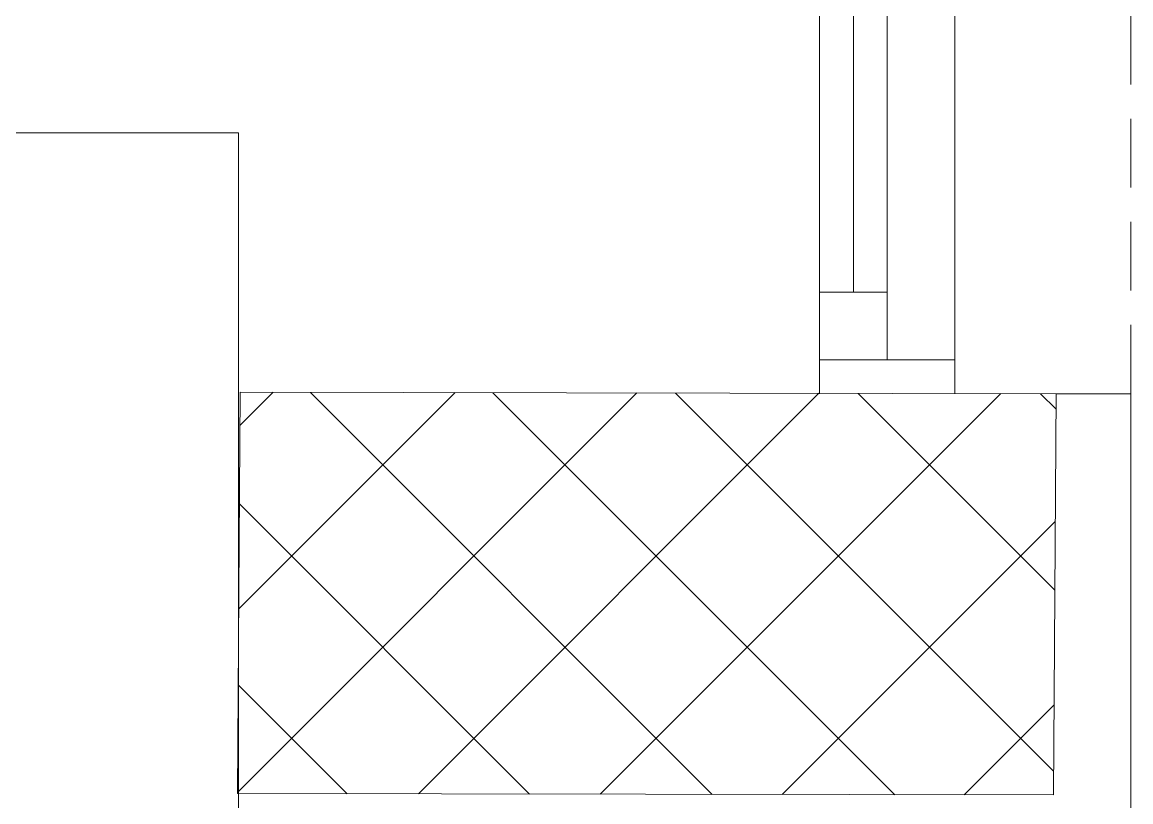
# Model space of a CAD drawing. Header units: millimetres. Extents: x -160614 to 59925, y -157025 to 0.
# Drawn here: x -98129 to -97309, y -108888 to -108311 of the extents above; entities that cross this region are included whole.
import ezdxf

# ---------------------------------------------------------------- set-up
doc = ezdxf.new("R2010")
doc.units = ezdxf.units.MM
doc.header["$LTSCALE"] = 8
doc.linetypes.add('HIDDEN', pattern=[9.525, 6.35, -3.175])
doc.layers.get('0').update_dxf_attribs({"color": 9, "lineweight": 5})
for name, color, linetype, lineweight in [('72_EGR_EQP_TAG', 9, 'Continuous', 5), ('Aluminum', 9, 'Continuous', 5), ('C-HYDR-CTCH', 9, 'Continuous', 5), ('Hatch', 9, 'Continuous', 5), ('LOADING', 9, 'Continuous', 5), ('NEW Wall', 9, 'Continuous', 5), ('Proj', 9, 'Continuous', 5), ('Structure', 9, 'Continuous', 5), ('Walls', 9, 'Continuous', 5)]:
    doc.layers.add(name, color=color, linetype=linetype, lineweight=lineweight)
doc.layers.get('0').off()
doc.layers.get('0').freeze()

# ---------------------------------------------------------------- blocks, each defined once
blk = doc.blocks.new('A$C47696aed')
at = {"layer": 'Hatch'}
h = blk.add_hatch(dxfattribs=at)
h.set_pattern_fill('ANSI37', color=256, scale=30)
h.paths.add_polyline_path([(50952.66, 21917.9), (50348.72, 21909.75), (50352.62, 21621.34), (50956.55, 21629.49)])
h.paths.add_polyline_path([(43791.9, 21910.14), (43208.39, 21904.73), (43188.46, 21613.33), (43771.97, 21618.75)])
h.paths.add_polyline_path([(29414.95, 21902.77), (28815.85, 21898.69), (28810.14, 21605.63), (29409.24, 21609.71)])
h.paths.add_polyline_path([(36600.15, 21904.94), (35998.96, 21897.44), (35990.74, 21611.79), (36591.93, 21619.28)])
h.paths.add_polyline_path([(22195.71, 21912.03), (21589.26, 21890.18), (21603.79, 21597.64), (22210.24, 21619.49)])
h.paths.add_polyline_path([(15459.1, 21901.65), (14237.15, 21925.59), (14230.73, 21629.46), (15452.67, 21605.52)])
h.paths.add_polyline_path([(15473.19, 14701.56), (14258.19, 14685.85), (14244.72, 14393.41), (15459.72, 14409.13)])
h.paths.add_polyline_path([(15447.12, 7508.4), (14244.04, 7492.41), (14238.33, 7199.35), (15441.41, 7215.35)])
h.paths.add_polyline_path([(15465.64, 309.69), (14268.96, 298.26), (14271.77, 3.8), (15468.45, 15.23)])
h.paths.add_polyline_path([(7830.62, 311.79), (7227.06, 308.09), (7237.71, 22.62), (7841.26, 26.32)])
h.paths.add_polyline_path([(7815.18, 7509.8), (7218.35, 7511.36), (7218.24, 7210.2), (7815.06, 7208.64)])
h.paths.add_polyline_path([(7825.05, 14699.36), (7205.76, 14700.59), (7195.16, 14397.63), (7814.46, 14396.4)])
h.paths.add_polyline_path([(7801.74, 21878.74), (7201.08, 21893.19), (7197.46, 21603.55), (7798.12, 21589.1)])
h.paths.add_polyline_path([(602.65, 21876.86), (0, 21899.56), (1.88, 21611.25), (604.52, 21588.54)])
h.paths.add_polyline_path([(610.36, 7498.56), (8.32, 7491.59), (11.7, 7199.98), (613.74, 7206.95)])
h.paths.add_polyline_path([(627.87, 303.94), (29.48, 302.94), (34.34, 2.25), (632.73, 3.25)])
h.paths.add_polyline_path([(22214.58, 317.22), (21608.89, 304.27), (21614.6, 3.06), (22220.29, 16.01)])
h.paths.add_polyline_path([(22208.06, 7509.69), (21613.68, 7492.13), (21615.78, 7195.55), (22210.16, 7213.11)])
h.paths.add_polyline_path([(22199.35, 14717.73), (21600.39, 14710.04), (21604.4, 14409.88), (22203.35, 14417.56)])
h.paths.add_polyline_path([(29399.67, 14702.45), (28797.73, 14707.14), (28801.97, 14415.03), (29403.91, 14410.34)])
h.paths.add_polyline_path([(29403.4, 7519.8), (28799.56, 7502.21), (28813, 7202.14), (29413.1, 7223.19)])
h.paths.add_polyline_path([(29419.55, 303.78), (28815.69, 310.38), (28813.3, 24.67), (29417.16, 18.08)])
h.paths.add_polyline_path([(36618.02, 314.25), (36020.72, 299.69), (36029.71, 0), (36627.01, 14.55)])
h.paths.add_polyline_path([(36610.74, 7502.58), (36009.46, 7504.52), (36010.57, 7207.29), (36611.85, 7205.35)])
h.paths.add_polyline_path([(36574.25, 14706.42), (35993.41, 14711.1), (36013.11, 14421.27), (36593.95, 14416.58)])
h.paths.add_polyline_path([(43777.61, 14705.69), (43180.03, 14719.44), (43182.05, 14427.52), (43779.63, 14413.77)])
h.paths.add_polyline_path([(43778.64, 7507.12), (43210.21, 7499.53), (43212.04, 7205.38), (43780.46, 7212.98)])
h.paths.add_polyline_path([(43815.69, 309.96), (43210.43, 307.31), (43211.77, 2.77), (43817.03, 5.43)])
h.paths.add_polyline_path([(50989.9, 309.48), (50401.94, 325.55), (50388.74, 18.32), (50976.69, 2.25)])
h.paths.add_polyline_path([(50974.13, 7508.86), (50370.9, 7509.95), (50368.93, 7213.44), (50972.16, 7212.35)])
at = {"layer": 'C-HYDR-CTCH', "color": 4, "flags": 128}
blk.add_lwpolyline([(50368.93, 7213.44), (50972.16, 7212.35), (50974.13, 7508.86), (50370.9, 7509.95), (50368.93, 7213.44)], dxfattribs=at)
blk = doc.blocks.new('*X23')
for p, q in [((13, 1), (13, 1)), ((13, 1), (13, 1)), ((13, 1), (13, 1)), ((13, 1), (13, 1)), ((13, 1), (13, 1)), ((13, 1), (13, 1)), ((13, 1), (13, 1)), ((13, 1), (13, 1)), ((13, 1), (13, 1)), ((13, 1), (13, 1)), ((13, 1), (13, 1)), ((13, 1), (13, 1)), ((13, 1), (13, 1)), ((13, 1), (13, 1)), ((13, 1), (13, 1)), ((13, 1), (14, 1)), ((13, 1), (14, 1)), ((13, 1), (14, 1)), ((13, 1), (13, 1)), ((13, 1), (13, 1)), ((13, 1), (13, 1)), ((13, 1), (13, 1)), ((13, 1), (13, 1)), ((13, 1), (13, 1)), ((13, 1), (13, 1)), ((13, 1), (13, 1)), ((13, 1), (13, 1)), ((13, 1), (13, 1)), ((13, 1), (13, 1)), ((13, 1), (13, 1)), ((13, 1), (13, 1)), ((13, 1), (13, 1)), ((13, 1), (13, 1)), ((13, 1), (13, 1)), ((13, 1), (13, 1)), ((13, 1), (13, 1)), ((13, 1), (13, 1)), ((13, 1), (13, 1)), ((13, 1), (13, 1)), ((13, 1), (13, 1)), ((13, 1), (13, 1)), ((13, 1), (13, 1)), ((13, 1), (13, 1)), ((13, 1), (13, 1)), ((13, 1), (13, 1)), ((13, 1), (13, 1)), ((13, 1), (13, 1)), ((13, 1), (13, 1)), ((13, 1), (13, 1)), ((13, 1), (13, 1)), ((13, 1), (13, 1)), ((13, 1), (13, 1)), ((13, 1), (13, 1)), ((13, 1), (13, 1)), ((13, 1), (13, 1)), ((13, 1), (13, 1)), ((13, 1), (13, 1)), ((13, 1), (13, 1)), ((13, 1), (13, 1)), ((13, 1), (13, 1)), ((13, 1), (13, 1)), ((13, 1), (13, 1)), ((13, 1), (13, 1)), ((13, 1), (13, 1)), ((13, 1), (13, 1)), ((13, 1), (13, 1)), ((13, 1), (13, 1)), ((13, 1), (13, 1)), ((13, 1), (13, 1)), ((13, 1), (13, 1)), ((13, 1), (13, 1)), ((13, 1), (13, 1)), ((13, 1), (13, 1)), ((13, 1), (13, 1)), ((13, 1), (13, 1)), ((13, 1), (13, 1)), ((13, 1), (13, 1)), ((13, 1), (13, 1)), ((13, 1), (13, 1)), ((13, 1), (13, 1)), ((13, 1), (13, 1)), ((13, 1), (13, 1)), ((13, 1), (13, 1)), ((13, 1), (13, 1)), ((13, 1), (13, 1)), ((13, 1), (13, 1)), ((13, 1), (13, 1)), ((13, 1), (13, 1)), ((13, 1), (13, 1)), ((13, 1), (13, 1)), ((13, 1), (13, 1)), ((13, 1), (13, 1)), ((13, 1), (13, 1)), ((13, 1), (13, 1)), ((13, 1), (13, 1)), ((13, 1), (13, 1)), ((13, 1), (13, 1)), ((13, 1), (13, 1)), ((13, 1), (13, 1)), ((13, 1), (13, 1)), ((13, 1), (13, 1)), ((13, 1), (13, 1)), ((13, 1), (13, 1)), ((13, 1), (13, 1)), ((13, 1), (13, 1)), ((13, 1), (13, 1)), ((13, 1), (13, 1)), ((13, 1), (13, 1)), ((13, 1), (13, 1)), ((13, 1), (13, 1)), ((13, 1), (13, 1)), ((13, 1), (13, 1)), ((13, 1), (13, 1)), ((13, 1), (13, 1)), ((13, 1), (13, 1)), ((13, 1), (13, 1)), ((13, 1), (13, 1)), ((13, 1), (13, 1)), ((13, 1), (13, 1)), ((13, 1), (13, 1)), ((13, 1), (13, 1)), ((13, 1), (13, 1)), ((13, 1), (13, 1)), ((13, 1), (14, 1)), ((13, 0), (13, 0)), ((13, 0), (13, 0)), ((13, 0), (13, 0)), ((13, 0), (13, 0)), ((13, 0), (13, 0)), ((13, 0), (13, 0)), ((13, 0), (13, 0)), ((13, 0), (13, 0)), ((13, 0), (13, 0)), ((13, 0), (13, 0)), ((13, 0), (13, 0)), ((13, 0), (13, 0)), ((13, 0), (13, 0)), ((13, 0), (13, 0)), ((13, 0), (13, 0)), ((13, 0), (13, 0)), ((13, 0), (13, 0)), ((13, 0), (13, 0)), ((13, 0), (13, 0)), ((13, 0), (13, 0)), ((13, 0), (13, 0)), ((13, 0), (13, 0)), ((13, 0), (13, 0)), ((13, 0), (13, 0)), ((13, 0), (13, 0)), ((13, 0), (13, 0)), ((13, 0), (13, 0)), ((13, 0), (13, 0)), ((13, 0), (13, 0)), ((13, 0), (13, 0)), ((13, 0), (13, 0)), ((13, 0), (13, 0)), ((13, 0), (13, 0)), ((13, 0), (13, 0)), ((13, 0), (13, 0)), ((13, 0), (13, 0)), ((13, 0), (13, 0)), ((13, 0), (13, 0)), ((13, 0), (13, 0)), ((13, 0), (13, 0)), ((13, 0), (13, 0)), ((13, 0), (13, 0)), ((13, 0), (13, 0)), ((13, 0), (13, 0)), ((13, 0), (13, 0)), ((13, 0), (13, 0)), ((13, 0), (13, 0)), ((13, 0), (13, 0)), ((13, 0), (14, 0)), ((13, 0), (14, 0)), ((13, 0), (13, 0)), ((13, 0), (14, 0)), ((14, 1), (14, 1)), ((14, 1), (14, 1)), ((14, 1), (14, 1)), ((14, 1), (14, 1)), ((14, 1), (14, 1)), ((14, 1), (14, 1)), ((14, 1), (14, 1)), ((14, 1), (14, 1)), ((14, 1), (14, 1)), ((14, 1), (14, 1)), ((14, 1), (14, 1)), ((14, 1), (14, 1)), ((14, 1), (14, 1)), ((14, 1), (14, 1)), ((14, 1), (14, 1)), ((14, 1), (14, 1)), ((14, 1), (14, 1)), ((14, 1), (14, 1)), ((14, 1), (14, 1)), ((14, 1), (14, 1)), ((14, 1), (14, 1)), ((14, 1), (14, 1)), ((14, 1), (14, 1)), ((14, 1), (14, 1)), ((14, 1), (14, 1)), ((14, 1), (14, 1)), ((14, 1), (14, 1)), ((14, 1), (14, 1)), ((14, 1), (14, 1)), ((14, 1), (14, 1)), ((14, 1), (14, 1)), ((14, 1), (14, 1)), ((14, 1), (14, 1)), ((14, 1), (14, 1)), ((14, 1), (14, 1)), ((14, 1), (14, 1)), ((14, 1), (14, 1)), ((14, 1), (14, 1)), ((14, 1), (14, 1)), ((14, 1), (14, 1)), ((14, 1), (14, 1)), ((14, 1), (14, 1)), ((14, 1), (14, 1)), ((14, 1), (14, 1)), ((14, 1), (14, 1)), ((14, 1), (14, 1)), ((14, 1), (14, 1)), ((14, 1), (14, 1)), ((14, 1), (14, 1)), ((14, 1), (14, 1)), ((14, 1), (14, 1)), ((14, 1), (14, 1)), ((14, 1), (14, 1)), ((14, 1), (14, 1)), ((14, 1), (14, 1)), ((14, 1), (14, 1)), ((14, 1), (14, 1)), ((14, 1), (14, 1)), ((14, 1), (14, 1)), ((14, 1), (14, 1)), ((14, 1), (14, 1)), ((14, 1), (14, 1)), ((14, 1), (14, 1)), ((14, 1), (14, 1)), ((14, 1), (14, 1)), ((14, 1), (14, 1)), ((14, 1), (14, 1)), ((14, 1), (14, 1)), ((14, 1), (14, 1)), ((14, 1), (14, 1)), ((14, 1), (14, 1)), ((14, 1), (14, 1)), ((14, 1), (14, 1)), ((14, 1), (14, 1)), ((14, 1), (14, 1)), ((14, 1), (14, 1)), ((14, 1), (14, 1)), ((14, 1), (14, 1)), ((14, 1), (14, 1)), ((14, 1), (14, 1)), ((14, 1), (14, 1)), ((14, 1), (14, 1)), ((14, 1), (14, 1)), ((14, 1), (14, 1)), ((14, 1), (14, 1)), ((14, 1), (14, 1)), ((14, 1), (14, 1)), ((14, 1), (14, 1)), ((14, 1), (14, 1)), ((14, 1), (14, 1)), ((14, 1), (14, 1)), ((14, 1), (14, 1)), ((14, 1), (14, 1)), ((14, 1), (14, 1)), ((14, 0), (14, 0)), ((14, 0), (14, 0)), ((14, 0), (14, 0)), ((14, 0), (14, 0)), ((14, 0), (14, 0)), ((14, 0), (14, 0)), ((14, 0), (14, 0)), ((14, 0), (14, 0)), ((14, 0), (14, 0)), ((14, 0), (14, 0)), ((14, 0), (14, 0)), ((14, 0), (14, 0)), ((14, 0), (14, 0)), ((14, 0), (14, 0)), ((14, 0), (14, 0)), ((14, 0), (14, 0)), ((14, 0), (14, 0)), ((14, 0), (14, 0)), ((14, 0), (14, 0)), ((14, 0), (14, 0)), ((14, 0), (14, 0)), ((14, 0), (14, 0)), ((14, 0), (14, 0)), ((14, 0), (14, 0)), ((14, 0), (14, 0)), ((14, 0), (14, 0)), ((14, 0), (14, 0)), ((14, 0), (14, 0)), ((14, 0), (14, 0)), ((14, 0), (14, 0)), ((14, 0), (14, 0)), ((14, 0), (14, 0)), ((14, 0), (14, 0)), ((14, 0), (14, 0)), ((14, 0), (14, 0)), ((14, 0), (14, 0)), ((14, 0), (14, 0)), ((14, 0), (14, 0)), ((14, 0), (14, 0)), ((14, 0), (14, 0)), ((14, 0), (14, 0)), ((14, 0), (14, 0)), ((14, 0), (14, 0)), ((14, 0), (14, 0)), ((14, 0), (14, 0)), ((14, 0), (14, 0)), ((14, 0), (14, 0)), ((14, 0), (14, 0)), ((13, 0), (13, 0)), ((13, 0), (14, 0)), ((13, 0), (13, 0)), ((13, 0), (14, 0)), ((13, 0), (13, 0)), ((13, 0), (14, 0)), ((13, 0), (13, 0)), ((13, 0), (13, 0)), ((13, 0), (13, 0)), ((13, 0), (13, 0)), ((13, 0), (14, 0)), ((13, 0), (13, 0)), ((13, 0), (14, 0)), ((13, 0), (13, 0)), ((13, 0), (14, 0)), ((13, 0), (13, 0)), ((13, 0), (14, 0)), ((13, 0), (13, 0)), ((13, 0), (14, 0)), ((13, 0), (13, 0)), ((13, 0), (14, 0)), ((13, 0), (13, 0)), ((13, 0), (14, 0)), ((13, 0), (13, 0)), ((13, 0), (13, 0)), ((13, 0), (13, 0)), ((13, 0), (14, 0)), ((13, 0), (13, 0)), ((13, 0), (14, 0)), ((13, 0), (13, 0)), ((13, 0), (14, 0)), ((13, 0), (13, 0)), ((13, 0), (14, 0)), ((13, 0), (13, 0)), ((13, 0), (13, 0)), ((13, 0), (13, 0)), ((13, 0), (13, 0)), ((13, 0), (13, 0)), ((13, 0), (13, 0)), ((13, 0), (13, 0)), ((13, 0), (13, 0)), ((13, 0), (13, 0)), ((13, 0), (13, 0)), ((13, 0), (13, 0)), ((13, 0), (13, 0)), ((13, 0), (13, 0)), ((13, 0), (13, 0)), ((13, 0), (13, 0)), ((13, 0), (13, 0)), ((13, 0), (13, 0)), ((13, 0), (13, 0)), ((13, 0), (13, 0)), ((13, 0), (13, 0)), ((13, 0), (13, 0)), ((13, 0), (13, 0)), ((13, 0), (13, 0)), ((13, 0), (13, 0)), ((13, 0), (13, 0)), ((13, 0), (13, 0)), ((13, 0), (13, 0)), ((13, 0), (13, 0)), ((13, 0), (13, 0)), ((13, 0), (13, 0)), ((13, 0), (13, 0)), ((13, -1), (13, -1)), ((13, -1), (13, -1)), ((13, -1), (13, -1)), ((13, -1), (13, -1)), ((13, -1), (13, -1)), ((13, -1), (14, -1)), ((13, -1), (13, -1)), ((14, 0), (14, 0)), ((14, 0), (14, 0)), ((14, 0), (14, 0)), ((14, 0), (14, 0)), ((14, 0), (14, 0)), ((14, 0), (14, 0)), ((14, 0), (14, 0)), ((14, 0), (14, 0)), ((14, 0), (14, 0)), ((14, 0), (14, 0)), ((14, 0), (14, 0)), ((14, 0), (14, 0)), ((14, 0), (14, 0)), ((14, 0), (14, 0)), ((14, 0), (14, 0)), ((13, 0), (14, 0)), ((14, 0), (14, 0)), ((14, 0), (14, 0)), ((14, 0), (14, 0)), ((14, 0), (14, 0)), ((14, 0), (14, 0)), ((14, 0), (14, 0)), ((14, 0), (14, 0)), ((14, 0), (14, 0)), ((14, 0), (14, 0)), ((14, 0), (14, 0)), ((14, 0), (14, 0)), ((14, 0), (14, 0)), ((14, 0), (14, 0)), ((14, 0), (14, 0)), ((14, 0), (14, 0)), ((14, 0), (14, 0)), ((14, 0), (14, 0)), ((14, 0), (14, 0)), ((14, 0), (14, 0)), ((14, 0), (14, 0)), ((14, 0), (14, 0)), ((14, 0), (14, 0)), ((14, 0), (14, 0)), ((14, 0), (14, 0)), ((14, 0), (14, 0)), ((14, 0), (14, 0)), ((14, 0), (14, 0)), ((14, 0), (14, 0)), ((14, 0), (14, 0)), ((14, 0), (14, 0)), ((14, 0), (14, 0)), ((14, 0), (14, 0)), ((14, 0), (14, 0)), ((14, 0), (14, 0)), ((14, -1), (14, -1)), ((14, -1), (14, -1)), ((14, -1), (14, -1)), ((14, -1), (14, -1)), ((14, -1), (14, -1))]:
    blk.add_line(p, q)
blk = doc.blocks.new('*X22')
for p, q in [((5, 3), (5, 3)), ((5, 3), (5, 3)), ((5, 3), (5, 3)), ((5, 3), (5, 3)), ((5, 3), (5, 3)), ((5, 3), (5, 3)), ((5, 3), (5, 3)), ((5, 3), (5, 3)), ((5, 3), (5, 3)), ((5, 3), (5, 3)), ((5, 3), (5, 3)), ((5, 3), (5, 3)), ((5, 3), (5, 3)), ((5, 3), (5, 3)), ((5, 3), (5, 3)), ((5, 3), (5, 3)), ((5, 3), (5, 3)), ((5, 3), (5, 3)), ((5, 3), (5, 3)), ((5, 3), (5, 3)), ((5, 3), (5, 3)), ((5, 3), (5, 3)), ((5, 3), (5, 3)), ((5, 3), (5, 3)), ((5, 3), (5, 3)), ((5, 3), (5, 3)), ((5, 3), (5, 3)), ((5, 3), (5, 3)), ((5, 3), (5, 3)), ((5, 3), (5, 3)), ((5, 3), (5, 3)), ((5, 3), (5, 3)), ((5, 3), (5, 3)), ((5, 3), (5, 3)), ((5, 3), (5, 3)), ((5, 3), (5, 3)), ((5, 3), (5, 3)), ((5, 3), (5, 3)), ((5, 3), (5, 3)), ((5, 3), (5, 3)), ((5, 3), (5, 3)), ((5, 3), (5, 3)), ((5, 3), (5, 3)), ((5, 3), (5, 3)), ((5, 3), (5, 3)), ((5, 3), (5, 3)), ((5, 3), (5, 3)), ((5, 3), (5, 3)), ((5, 3), (5, 3)), ((5, 3), (5, 3)), ((5, 3), (5, 3)), ((5, 3), (5, 3)), ((5, 3), (5, 3)), ((5, 3), (5, 3)), ((5, 3), (5, 3)), ((5, 3), (5, 3)), ((5, 3), (5, 3)), ((5, 3), (5, 3)), ((5, 3), (5, 3)), ((5, 3), (5, 3)), ((5, 3), (5, 3)), ((5, 3), (5, 3)), ((5, 3), (5, 3)), ((5, 3), (5, 3)), ((5, 3), (5, 3)), ((5, 3), (5, 3)), ((6, 3), (5, 3)), ((5, 3), (5, 3)), ((6, 3), (5, 3)), ((5, 3), (5, 3)), ((6, 3), (5, 3)), ((5, 3), (5, 3)), ((6, 3), (5, 3)), ((5, 3), (5, 3)), ((5, 3), (5, 3)), ((5, 3), (5, 3)), ((5, 3), (5, 3)), ((5, 3), (5, 3)), ((5, 3), (5, 3)), ((5, 3), (5, 3)), ((5, 3), (5, 3)), ((5, 3), (5, 3)), ((5, 3), (5, 3)), ((5, 3), (5, 3)), ((5, 3), (5, 3)), ((5, 3), (5, 3)), ((5, 3), (5, 3)), ((5, 3), (5, 3)), ((5, 3), (5, 3)), ((5, 3), (5, 3)), ((5, 3), (5, 3)), ((5, 3), (5, 3)), ((5, 3), (5, 3)), ((5, 3), (5, 3)), ((5, 3), (5, 3)), ((5, 3), (5, 3)), ((6, 3), (6, 3)), ((6, 3), (6, 3)), ((6, 3), (6, 3)), ((6, 3), (6, 3)), ((6, 3), (6, 3)), ((6, 3), (6, 3)), ((6, 3), (6, 3)), ((6, 3), (6, 3)), ((6, 3), (6, 3)), ((6, 3), (6, 3)), ((6, 3), (6, 3)), ((6, 3), (6, 3)), ((6, 3), (6, 3)), ((6, 3), (6, 3)), ((6, 3), (6, 3)), ((6, 3), (6, 3)), ((6, 3), (6, 3)), ((6, 3), (6, 3)), ((6, 3), (6, 3)), ((6, 3), (6, 3)), ((6, 3), (6, 3)), ((6, 3), (6, 3)), ((6, 3), (6, 3)), ((6, 3), (6, 3)), ((6, 3), (6, 3)), ((6, 3), (6, 3)), ((6, 3), (6, 3)), ((6, 3), (6, 3)), ((6, 3), (6, 3)), ((6, 3), (6, 3)), ((6, 3), (6, 3)), ((6, 3), (6, 3)), ((6, 3), (6, 3)), ((6, 3), (6, 3)), ((6, 3), (6, 3)), ((6, 3), (6, 3)), ((6, 3), (6, 3)), ((6, 3), (6, 3)), ((6, 3), (6, 3)), ((6, 3), (6, 3)), ((6, 3), (6, 3)), ((6, 3), (6, 3)), ((6, 3), (6, 3)), ((6, 3), (6, 3)), ((6, 3), (6, 3)), ((6, 3), (6, 3)), ((6, 3), (6, 3)), ((6, 3), (6, 3)), ((6, 3), (6, 3)), ((6, 3), (6, 3)), ((6, 3), (6, 3)), ((6, 3), (6, 3)), ((6, 3), (6, 3)), ((6, 3), (6, 3)), ((6, 3), (6, 3)), ((6, 3), (6, 3)), ((6, 3), (6, 3)), ((6, 3), (6, 3)), ((6, 3), (6, 3)), ((6, 3), (6, 3)), ((6, 3), (6, 3)), ((6, 3), (6, 3)), ((6, 3), (6, 3)), ((6, 3), (6, 3)), ((6, 3), (6, 3)), ((6, 3), (6, 3)), ((6, 3), (6, 3)), ((6, 3), (6, 3)), ((6, 3), (6, 3)), ((6, 3), (6, 3)), ((6, 3), (6, 3)), ((6, 3), (6, 3)), ((6, 3), (6, 3)), ((6, 3), (6, 3)), ((6, 3), (6, 3)), ((6, 3), (6, 3)), ((6, 3), (6, 3)), ((6, 3), (6, 3)), ((6, 3), (6, 3)), ((6, 3), (6, 3)), ((6, 3), (6, 3)), ((6, 3), (6, 3)), ((6, 3), (6, 3)), ((6, 3), (6, 3)), ((6, 3), (6, 3)), ((6, 3), (6, 3)), ((6, 3), (6, 3)), ((6, 3), (6, 3)), ((6, 3), (6, 3)), ((6, 3), (6, 3)), ((6, 3), (6, 3)), ((6, 3), (6, 3)), ((6, 3), (6, 3)), ((6, 3), (6, 3)), ((6, 3), (6, 3)), ((6, 3), (6, 3)), ((6, 3), (6, 3)), ((6, 3), (6, 3)), ((6, 3), (6, 3)), ((6, 3), (6, 3)), ((6, 3), (6, 3)), ((6, 3), (6, 3)), ((6, 3), (6, 3)), ((6, 3), (6, 3)), ((6, 3), (6, 3)), ((6, 3), (6, 3)), ((6, 3), (6, 3)), ((6, 3), (6, 3)), ((6, 3), (6, 3)), ((6, 3), (6, 3)), ((6, 3), (6, 3)), ((6, 3), (6, 3)), ((6, 3), (6, 3)), ((6, 3), (6, 3)), ((6, 3), (6, 3)), ((6, 3), (6, 3)), ((6, 3), (6, 3)), ((6, 3), (6, 3)), ((6, 3), (6, 3)), ((6, 3), (6, 3)), ((6, 3), (6, 3)), ((6, 3), (6, 3)), ((6, 3), (6, 3)), ((6, 3), (6, 3)), ((6, 3), (6, 3)), ((6, 3), (6, 3)), ((6, 3), (6, 3)), ((6, 3), (6, 3)), ((6, 3), (6, 3)), ((6, 3), (6, 3)), ((6, 3), (6, 3)), ((6, 3), (6, 3)), ((6, 3), (6, 3)), ((6, 3), (6, 3)), ((6, 3), (6, 3)), ((6, 3), (6, 3)), ((6, 3), (6, 3)), ((6, 3), (6, 3)), ((6, 3), (6, 3)), ((6, 3), (6, 3)), ((6, 3), (6, 3)), ((6, 3), (6, 3)), ((6, 3), (6, 3)), ((6, 3), (6, 3)), ((6, 3), (6, 3)), ((6, 3), (6, 3)), ((6, 3), (6, 3)), ((6, 3), (6, 3)), ((6, 3), (6, 3)), ((6, 3), (6, 3)), ((6, 3), (6, 3)), ((6, 3), (6, 3)), ((6, 3), (6, 3)), ((6, 3), (6, 3)), ((6, 3), (6, 3)), ((6, 3), (6, 3)), ((6, 3), (6, 3)), ((6, 3), (6, 3)), ((6, 3), (6, 3)), ((6, 3), (6, 3)), ((6, 3), (6, 3)), ((6, 3), (6, 3)), ((6, 3), (6, 3)), ((6, 3), (6, 3)), ((6, 3), (6, 3)), ((6, 3), (6, 3)), ((6, 3), (6, 3)), ((6, 3), (6, 3)), ((6, 3), (6, 3)), ((6, 3), (6, 3)), ((6, 3), (6, 3)), ((6, 3), (6, 3)), ((6, 3), (6, 3)), ((6, 3), (6, 3)), ((6, 3), (6, 3)), ((6, 3), (6, 3)), ((6, 3), (6, 3)), ((6, 3), (6, 3)), ((6, 3), (6, 3)), ((6, 3), (6, 3)), ((6, 3), (6, 3)), ((6, 3), (6, 3)), ((6, 3), (6, 3)), ((6, 3), (6, 3)), ((6, 3), (6, 3)), ((6, 3), (6, 3)), ((6, 3), (6, 3)), ((6, 3), (6, 3)), ((6, 3), (6, 3)), ((6, 3), (6, 3)), ((6, 3), (6, 3)), ((6, 3), (6, 3)), ((6, 3), (6, 3)), ((6, 3), (6, 3)), ((6, 3), (6, 3)), ((6, 3), (6, 3)), ((6, 3), (6, 3)), ((6, 3), (6, 3)), ((6, 3), (6, 3)), ((6, 3), (6, 3)), ((6, 3), (6, 3)), ((6, 3), (6, 3)), ((6, 3), (6, 3)), ((6, 3), (6, 3)), ((6, 3), (5, 3)), ((6, 3), (5, 3)), ((6, 3), (5, 3)), ((6, 3), (5, 3)), ((6, 3), (5, 3)), ((6, 3), (6, 3)), ((6, 3), (6, 3)), ((6, 3), (6, 3)), ((6, 3), (6, 3)), ((6, 3), (6, 3)), ((6, 3), (6, 3)), ((6, 3), (6, 3)), ((6, 3), (6, 3)), ((6, 3), (6, 3)), ((6, 3), (6, 3)), ((6, 3), (6, 3)), ((6, 3), (6, 3)), ((6, 3), (6, 3)), ((6, 3), (6, 3)), ((6, 3), (6, 3)), ((6, 3), (6, 3)), ((6, 3), (6, 3)), ((6, 3), (6, 3)), ((6, 3), (6, 3)), ((6, 3), (6, 3)), ((6, 3), (6, 3)), ((6, 3), (6, 3)), ((6, 3), (6, 3)), ((6, 3), (6, 3)), ((6, 3), (6, 3)), ((6, 3), (6, 3)), ((6, 3), (6, 3)), ((6, 3), (6, 3)), ((6, 3), (6, 3)), ((6, 3), (6, 3)), ((6, 3), (6, 3)), ((6, 3), (6, 3)), ((6, 3), (6, 3)), ((6, 3), (6, 3)), ((6, 3), (6, 3)), ((6, 3), (6, 3)), ((6, 3), (6, 3)), ((6, 3), (6, 3)), ((6, 3), (6, 3)), ((6, 3), (6, 3)), ((6, 3), (6, 3)), ((6, 3), (6, 3)), ((6, 3), (6, 3)), ((6, 3), (6, 3)), ((6, 3), (6, 3)), ((6, 3), (6, 3)), ((6, 3), (6, 3)), ((6, 3), (6, 3)), ((6, 3), (6, 3)), ((6, 3), (6, 3)), ((6, 3), (6, 3)), ((6, 3), (6, 3)), ((6, 3), (6, 3)), ((6, 3), (6, 3)), ((6, 3), (6, 3)), ((6, 3), (6, 3)), ((6, 3), (6, 3)), ((6, 3), (6, 3)), ((6, 3), (6, 3)), ((6, 3), (6, 3)), ((6, 3), (6, 3)), ((6, 3), (6, 3)), ((6, 3), (6, 3)), ((6, 3), (6, 3)), ((6, 3), (6, 3)), ((6, 3), (6, 3)), ((6, 3), (6, 3)), ((6, 3), (6, 3)), ((6, 3), (6, 3)), ((6, 3), (6, 3)), ((6, 3), (6, 3)), ((6, 3), (6, 3)), ((6, 3), (6, 3)), ((6, 3), (6, 3)), ((6, 3), (6, 3)), ((6, 3), (6, 3)), ((6, 3), (6, 3)), ((6, 3), (6, 3)), ((6, 3), (6, 3)), ((6, 3), (6, 3)), ((6, 3), (6, 3)), ((6, 3), (6, 3)), ((6, 3), (6, 3)), ((6, 3), (6, 3)), ((6, 3), (6, 3)), ((6, 3), (6, 3)), ((6, 3), (6, 3)), ((6, 3), (6, 3)), ((6, 3), (6, 3)), ((6, 3), (6, 3)), ((6, 3), (6, 3)), ((6, 3), (6, 3)), ((6, 3), (6, 3)), ((6, 3), (6, 3)), ((6, 3), (6, 3)), ((6, 3), (6, 3)), ((6, 3), (6, 3)), ((6, 3), (6, 3)), ((6, 3), (6, 3)), ((6, 3), (6, 3)), ((6, 3), (6, 3)), ((6, 3), (6, 3)), ((6, 3), (6, 3)), ((6, 3), (6, 3)), ((6, 3), (6, 3)), ((6, 3), (6, 3)), ((6, 3), (6, 3)), ((6, 3), (6, 3)), ((6, 3), (6, 3)), ((6, 3), (6, 3)), ((6, 3), (6, 3)), ((6, 3), (6, 3)), ((6, 3), (6, 3)), ((6, 3), (6, 3)), ((6, 3), (6, 3)), ((6, 3), (6, 3)), ((6, 3), (6, 3)), ((6, 3), (6, 3)), ((6, 3), (6, 3)), ((6, 3), (6, 3)), ((6, 3), (6, 3)), ((6, 3), (6, 3)), ((6, 3), (6, 3)), ((6, 3), (6, 3)), ((6, 3), (6, 3)), ((6, 3), (6, 3)), ((6, 3), (6, 3)), ((6, 3), (6, 3)), ((6, 3), (6, 3)), ((6, 3), (6, 3)), ((6, 3), (6, 3)), ((6, 3), (6, 3)), ((6, 3), (6, 3)), ((6, 3), (6, 3)), ((6, 3), (6, 3)), ((6, 3), (6, 3)), ((6, 3), (6, 3)), ((6, 3), (6, 3)), ((6, 3), (6, 3)), ((6, 3), (6, 3)), ((6, 3), (6, 3)), ((6, 3), (6, 3)), ((6, 3), (6, 3)), ((6, 3), (6, 3)), ((6, 3), (6, 3)), ((6, 3), (6, 3)), ((6, 3), (6, 3)), ((6, 3), (6, 3)), ((6, 3), (6, 3)), ((6, 3), (6, 3)), ((6, 3), (6, 3)), ((6, 3), (6, 3)), ((6, 3), (6, 3)), ((6, 3), (6, 3)), ((6, 3), (6, 3)), ((6, 3), (6, 3)), ((6, 3), (6, 3)), ((6, 3), (6, 3)), ((6, 3), (6, 3)), ((6, 3), (6, 3)), ((6, 3), (6, 3)), ((6, 3), (6, 3)), ((6, 3), (6, 3)), ((6, 3), (6, 3)), ((6, 3), (6, 3)), ((6, 3), (6, 3)), ((6, 3), (6, 3)), ((6, 3), (6, 3)), ((6, 3), (6, 3)), ((6, 3), (6, 3)), ((6, 3), (6, 3)), ((6, 3), (6, 3)), ((6, 3), (6, 3)), ((6, 3), (6, 3)), ((6, 3), (6, 3)), ((6, 3), (6, 3)), ((6, 3), (6, 3)), ((6, 3), (6, 3)), ((6, 3), (6, 3)), ((6, 3), (6, 3)), ((6, 3), (6, 3)), ((6, 3), (6, 3)), ((6, 3), (6, 3)), ((6, 3), (6, 3)), ((6, 3), (6, 3)), ((6, 3), (6, 3)), ((6, 3), (6, 3)), ((6, 3), (6, 3)), ((6, 3), (6, 3)), ((6, 3), (6, 3)), ((6, 3), (6, 3)), ((6, 3), (6, 3)), ((6, 3), (6, 3)), ((6, 3), (6, 3)), ((6, 3), (6, 3)), ((6, 3), (6, 3)), ((6, 3), (6, 3)), ((6, 3), (6, 3)), ((6, 3), (6, 3)), ((6, 3), (6, 3)), ((6, 3), (6, 3)), ((6, 3), (6, 3)), ((6, 3), (6, 3)), ((6, 3), (6, 3)), ((6, 3), (6, 3)), ((6, 3), (6, 3)), ((6, 3), (6, 3)), ((6, 3), (6, 3)), ((6, 3), (6, 3)), ((6, 3), (6, 3)), ((6, 3), (6, 3)), ((6, 3), (6, 3)), ((6, 3), (6, 3)), ((6, 3), (6, 3)), ((6, 3), (6, 3)), ((6, 3), (6, 3)), ((6, 3), (6, 3)), ((6, 3), (6, 3)), ((6, 3), (6, 3)), ((6, 3), (6, 3)), ((6, 3), (6, 3)), ((6, 3), (6, 3)), ((6, 3), (6, 3)), ((6, 3), (6, 3)), ((6, 3), (6, 3)), ((6, 3), (6, 3)), ((6, 3), (6, 3)), ((6, 3), (6, 3)), ((6, 3), (6, 3)), ((6, 3), (6, 3)), ((6, 3), (6, 3)), ((6, 3), (6, 3)), ((6, 3), (6, 3)), ((6, 3), (6, 3)), ((6, 3), (6, 3)), ((6, 3), (6, 3)), ((6, 3), (6, 3)), ((6, 3), (6, 3)), ((6, 3), (6, 3)), ((6, 3), (6, 3)), ((6, 3), (6, 3)), ((6, 3), (6, 3)), ((6, 3), (6, 3)), ((6, 3), (6, 3)), ((6, 3), (6, 3)), ((6, 3), (6, 3)), ((6, 3), (6, 3)), ((6, 3), (6, 3)), ((6, 3), (6, 3)), ((6, 3), (6, 3)), ((6, 3), (6, 3)), ((6, 3), (6, 3)), ((6, 3), (6, 3)), ((6, 3), (6, 3)), ((6, 3), (6, 3)), ((6, 3), (6, 3)), ((6, 3), (6, 3)), ((6, 3), (6, 3)), ((6, 3), (6, 3)), ((6, 3), (6, 3)), ((6, 3), (6, 3)), ((6, 3), (6, 3)), ((6, 3), (6, 3)), ((6, 3), (6, 3)), ((6, 3), (6, 3)), ((6, 3), (6, 3)), ((6, 3), (6, 3)), ((6, 3), (6, 3)), ((6, 3), (6, 3)), ((6, 3), (6, 3)), ((6, 3), (6, 3)), ((6, 3), (6, 3)), ((6, 3), (6, 3)), ((6, 3), (6, 3)), ((6, 3), (6, 3)), ((6, 3), (6, 3)), ((6, 3), (6, 3)), ((6, 3), (6, 3)), ((6, 3), (6, 3)), ((6, 3), (6, 3)), ((6, 3), (6, 3)), ((6, 3), (6, 3)), ((6, 3), (6, 3)), ((6, 3), (6, 3)), ((6, 3), (6, 3)), ((6, 3), (6, 3)), ((6, 3), (6, 3)), ((6, 3), (6, 3)), ((6, 3), (6, 3)), ((6, 3), (6, 3)), ((6, 3), (6, 3)), ((6, 3), (6, 3)), ((6, 3), (6, 3)), ((6, 3), (6, 3)), ((6, 3), (6, 3)), ((6, 3), (6, 3)), ((6, 3), (6, 3)), ((6, 3), (6, 3)), ((6, 3), (6, 3)), ((6, 3), (6, 3)), ((6, 3), (6, 3)), ((6, 3), (6, 3)), ((6, 3), (6, 3)), ((6, 3), (6, 3)), ((6, 3), (6, 3)), ((6, 3), (6, 3)), ((6, 3), (6, 3)), ((6, 3), (6, 3)), ((6, 3), (6, 3)), ((6, 3), (6, 3)), ((6, 3), (6, 3)), ((6, 3), (6, 3)), ((6, 3), (6, 3)), ((6, 3), (6, 3)), ((6, 3), (6, 3)), ((6, 3), (6, 3)), ((6, 3), (6, 3))]:
    blk.add_line(p, q)
blk = doc.blocks.new('GF21043-P')
for p, q in [((0.8, 0.75), (-0.8, 0.75)), ((0.8, 0), (0.8, 0.75))]:
    blk.add_line(p, q)
for points in [[(0.8, 0.75), (0.8, 0.75), (0.8, 0.75), (0.8, 0.75), (0.8, 0.75), (0.8, 0.75), (0.8, 0.75), (0.8, 0.75), (0.8, 0.75), (0.8, 0.75), (0.8, 0.75), (0.8, 0.75), (0.8, 0.75), (0.8, 0.75), (0.8, 0.75), (0.8, 0.75), (0.8, 0.75), (0.8, 0.75), (0.8, 0.75), (0.8, 0.75), (0.8, 0.75), (0.8, 0.75), (0.8, 0.75), (0.8, 0.75), (0.8, 0.75), (0.8, 0.75), (0.8, 0.75), (0.8, 0.75), (0.8, 0.75), (0.8, 0.75), (0.8, 0.75), (0.8, 0.75), (0.8, 0.75), (0.8, 0.75), (0.8, 0.75), (0.8, 0.75), (0.8, 0.75), (0.8, 0.75), (0.8, 0.75), (0.8, 0.75), (0.8, 0.75), (0.8, 0.75), (0.8, 0.75), (0.8, 0.75), (0.8, 0.75), (0.8, 0.75), (0.8, 0.75), (0.8, 0.75), (0.8, 0.75), (0.8, 0.75), (0.8, 0.75), (0.8, 0.75), (0.8, 0.75), (0.8, 0.75), (0.8, 0.75), (0.8, 0.75), (0.8, 0.75), (0.8, 0.75), (0.8, 0.75), (0.8, 0.75), (0.8, 0.75), (0.8, 0.75), (0.8, 0.75), (0.8, 0.75), (0.8, 0.75), (0.8, 0.75), (0.8, 0.75), (0.8, 0.75), (0.8, 0.75), (0.8, 0.75), (0.8, 0.75), (0.8, 0.75), (0.8, 0.75), (0.8, 0.75), (0.8, 0.75), (0.8, 0.75), (0.8, 0.75), (0.8, 0.75), (0.8, 0.75), (0.8, 0.75), (0.8, 0.75), (0.8, 0.75), (0.8, 0.75), (0.8, 0.75), (0.8, 0.75), (0.8, 0.75), (0.8, 0.75), (0.8, 0.75), (0.8, 0.75), (0.8, 0.75), (0.8, 0.75), (0.8, 0.75), (0.8, 0.75), (0.8, 0.75), (0.8, 0.75), (0.8, 0.75), (0.8, 0.75), (0.8, 0.75), (0.8, 0.75), (0.8, 0.75), (0.8, 0.75), (0.8, 0.75), (0.8, 0.75), (0.8, 0.75), (0.8, 0.75), (0.8, 0.75), (0.8, 0.75), (0.8, 0.75), (0.8, 0.75), (0.8, 0.75), (0.8, 0.75), (0.8, 0.75), (0.8, 0.75), (0.8, 0.75), (0.8, 0.75), (0.8, 0.75), (0.8, 0.75), (0.8, 0.75), (0.8, 0.75), (0.8, 0.75), (0.8, 0.75), (0.8, 0.75), (0.8, 0.75), (0.8, 0.75), (0.8, 0.75), (0.8, 0.75), (0.8, 0.75), (0.8, 0.75), (0.8, 0.75), (0.8, 0.75), (0.8, 0.75), (0.8, 0.75), (0.8, 0.75), (0.8, 0.75), (0.8, 0.75), (0.8, 0.75), (0.8, 0.75), (0.8, 0.75), (0.8, 0.75), (0.8, 0.75), (0.8, 0.75), (0.8, 0.75), (0.8, 0.75), (0.8, 0.75), (0.8, 0.75), (0.8, 0.75), (0.8, 0.75), (0.8, 0.75), (0.8, 0.75), (0.8, 0.75), (0.8, 0.75), (0.8, 0.75), (0.8, 0.75), (0.8, 0.75), (0.8, 0.75), (0.8, 0.75), (0.8, 0.75), (0.8, 0.75), (0.8, 0.75), (0.8, 0.75), (0.8, 0.75), (0.8, 0.75), (0.8, 0.75), (0.8, 0.75), (0.8, 0.75), (0.8, 0.75), (0.8, 0.75), (0.8, 0.75), (0.8, 0.75), (0.8, 0.75), (0.8, 0.75), (0.8, 0.75), (0.8, 0.75), (0.8, 0.75), (0.8, 0.75), (0.8, 0.75), (0.8, 0.75), (0.8, 0.75), (0.8, 0.75), (0.8, 0.75), (0.8, 0.75), (0.8, 0.75), (0.8, 0.75), (0.8, 0.75), (0.8, 0.75), (0.8, 0.75), (0.8, 0.75), (0.8, 0.75), (0.8, 0.75), (0.8, 0.75), (0.8, 0.75), (0.8, 0.75), (0.8, 0.75), (0.8, 0.75), (0.8, 0.75), (0.8, 0.75), (0.8, 0.75), (0.8, 0.75), (0.8, 0.75), (0.8, 0.75), (0.8, 0.75), (0.8, 0.75), (0.8, 0.75), (0.8, 0.75), (0.8, 0.75), (0.8, 0.75), (0.8, 0.75), (0.8, 0.75), (0.8, 0.75), (0.8, 0.75), (0.8, 0.75), (0.8, 0.75), (0.8, 0.75), (0.8, 0.75), (0.8, 0.75), (0.8, 0.75), (0.8, 0.75), (0.8, 0.75), (0.8, 0.75), (0.8, 0.75), (0.8, 0.75), (0.8, 0.75), (0.8, 0.75), (0.8, 0.75), (0.8, 0.75), (0.8, 0.75), (0.8, 0.75), (0.8, 0.75), (0.8, 0.75), (0.8, 0.75), (0.8, 0.75), (0.8, 0.75), (0.8, 0.75), (0.8, 0.75), (0.8, 0.75), (0.8, 0.75), (0.8, 0.75), (0.8, 0.75), (0.8, 0.75), (0.8, 0.75), (0.8, 0.75), (0.8, 0.75), (0.8, 0.75), (0.8, 0.75), (0.8, 0.75), (0.8, 0.75), (0.8, 0.75), (0.8, 0.75), (0.8, 0.75), (0.8, 0.75), (0.8, 0.75), (0.8, 0.75), (0.8, 0.75), (0.8, 0.75), (0.8, 0.75), (0.8, 0.75), (0.8, 0.75), (0.8, 0.75), (0.8, 0.75), (0.8, 0.75), (0.8, 0.75), (0.8, 0.75), (0.8, 0.75), (0.8, 0.75), (0.8, 0.75), (0.8, 0.75), (0.8, 0.75), (0.8, 0.75), (0.8, 0.75), (0.8, 0.75), (0.8, 0.75), (0.8, 0.75), (0.8, 0.75), (0.8, 0.75), (0.8, 0.75), (0.8, 0.75), (0.8, 0.75)], [(0.8, 0.75), (0.8, 0.75), (0.8, 0.75), (0.8, 0.75), (0.8, 0.75), (0.8, 0.75), (0.8, 0.75), (0.8, 0.75), (0.8, 0.75), (0.8, 0.75), (0.8, 0.75), (0.8, 0.75), (0.8, 0.75), (0.8, 0.75), (0.8, 0.75), (0.8, 0.75), (0.8, 0.75), (0.8, 0.75), (0.8, 0.75), (0.8, 0.75), (0.8, 0.75), (0.8, 0.75), (0.8, 0.75), (0.8, 0.75), (0.8, 0.75), (0.8, 0.75), (0.8, 0.75), (0.8, 0.75), (0.8, 0.75), (0.8, 0.75), (0.8, 0.75), (0.8, 0.75), (0.8, 0.75), (0.8, 0.75), (0.8, 0.75), (0.8, 0.75), (0.8, 0.75), (0.8, 0.75), (0.8, 0.75), (0.8, 0.75), (0.8, 0.75), (0.8, 0.75), (0.8, 0.75), (0.8, 0.75), (0.8, 0.75), (0.8, 0.75), (0.8, 0.75), (0.8, 0.75), (0.8, 0.75), (0.8, 0.75), (0.8, 0.75), (0.8, 0.75), (0.8, 0.75), (0.8, 0.75), (0.8, 0.75), (0.8, 0.75), (0.8, 0.75), (0.8, 0.75), (0.8, 0.75), (0.8, 0.75), (0.8, 0.75), (0.8, 0.75), (0.8, 0.75), (0.8, 0.75), (0.8, 0.75), (0.8, 0.75), (0.8, 0.75), (0.8, 0.75), (0.8, 0.75), (0.8, 0.75), (0.8, 0.75), (0.8, 0.75), (0.8, 0.75), (0.8, 0.75), (0.8, 0.75), (0.8, 0.75), (0.8, 0.75), (0.8, 0.75), (0.8, 0.75), (0.8, 0.75), (0.8, 0.75), (0.8, 0.75), (0.8, 0.75), (0.8, 0.75), (0.8, 0.75), (0.8, 0.75), (0.8, 0.75), (0.8, 0.75), (0.8, 0.75), (0.8, 0.75), (0.8, 0.75), (0.8, 0.75), (0.8, 0.75), (0.8, 0.75), (0.8, 0.75), (0.8, 0.75), (0.8, 0.75), (0.8, 0.75), (0.8, 0.75), (0.8, 0.75), (0.8, 0.75), (0.8, 0.75), (0.8, 0.75), (0.8, 0.75), (0.8, 0.75), (0.8, 0.75), (0.8, 0.75), (0.8, 0.75), (0.8, 0.75), (0.8, 0.75), (0.8, 0.75), (0.8, 0.75), (0.8, 0.75), (0.8, 0.75), (0.8, 0.75), (0.8, 0.75), (0.8, 0.75), (0.8, 0.75), (0.8, 0.75), (0.8, 0.75), (0.8, 0.75), (0.8, 0.75), (0.8, 0.75), (0.8, 0.75), (0.8, 0.75), (0.8, 0.75), (0.8, 0.75), (0.8, 0.75), (0.8, 0.75), (0.8, 0.75), (0.8, 0.75), (0.8, 0.75), (0.8, 0.75), (0.8, 0.75), (0.8, 0.75), (0.8, 0.75), (0.8, 0.75), (0.8, 0.75), (0.8, 0.75), (0.8, 0.75), (0.8, 0.75), (0.8, 0.75), (0.8, 0.75), (0.8, 0.75), (0.8, 0.75), (0.8, 0.75), (0.8, 0.75), (0.8, 0.75), (0.8, 0.75), (0.8, 0.75), (0.8, 0.75), (0.8, 0.75), (0.8, 0.75), (0.8, 0.75), (0.8, 0.75), (0.8, 0.75), (0.8, 0.75), (0.8, 0.75), (0.8, 0.75), (0.8, 0.75), (0.8, 0.75), (0.8, 0.75), (0.8, 0.75), (0.8, 0.75), (0.8, 0.75), (0.8, 0.75), (0.8, 0.75), (0.8, 0.75), (0.8, 0.75), (0.8, 0.75), (0.8, 0.75), (0.8, 0.75), (0.8, 0.75), (0.8, 0.75), (0.8, 0.75), (0.8, 0.75), (0.8, 0.75), (0.8, 0.75), (0.8, 0.75), (0.8, 0.75), (0.8, 0.75), (0.8, 0.75), (0.8, 0.75), (0.8, 0.75), (0.8, 0.75), (0.8, 0.75), (0.8, 0.75), (0.8, 0.75), (0.8, 0.75), (0.8, 0.75), (0.8, 0.75), (0.8, 0.75), (0.8, 0.75), (0.8, 0.75), (0.8, 0.75), (0.8, 0.75), (0.8, 0.75), (0.8, 0.75), (0.8, 0.75), (0.8, 0.75), (0.8, 0.75), (0.8, 0.75), (0.8, 0.75), (0.8, 0.75), (0.8, 0.75), (0.8, 0.75), (0.8, 0.75), (0.8, 0.75), (0.8, 0.75), (0.8, 0.75), (0.8, 0.75), (0.8, 0.75), (0.8, 0.75), (0.8, 0.75), (0.8, 0.75), (0.8, 0.75), (0.8, 0.75), (0.8, 0.75), (0.8, 0.75)], [(0.8, 0.75), (0.8, 0.75), (0.8, 0.75), (0.8, 0.75), (0.8, 0.75), (0.8, 0.75), (0.8, 0.75), (0.8, 0.75), (0.8, 0.75), (0.8, 0.75), (0.8, 0.75), (0.8, 0.75), (0.8, 0.75), (0.8, 0.75), (0.8, 0.75), (0.8, 0.75), (0.8, 0.75), (0.8, 0.75), (0.8, 0.75), (0.8, 0.75), (0.8, 0.75), (0.8, 0.75), (0.8, 0.75), (0.8, 0.75), (0.8, 0.75), (0.8, 0.75), (0.8, 0.75), (0.8, 0.75), (0.8, 0.75), (0.8, 0.75), (0.8, 0.75), (0.8, 0.75), (0.8, 0.75), (0.8, 0.75), (0.8, 0.75), (0.8, 0.75), (0.8, 0.75), (0.8, 0.75), (0.8, 0.75), (0.8, 0.75), (0.8, 0.75), (0.8, 0.75), (0.8, 0.75), (0.8, 0.75), (0.8, 0.75), (0.8, 0.75), (0.8, 0.75), (0.8, 0.75), (0.8, 0.75), (0.8, 0.75), (0.8, 0.75), (0.8, 0.75), (0.8, 0.75), (0.8, 0.75), (0.8, 0.75), (0.8, 0.75), (0.8, 0.75), (0.8, 0.75), (0.8, 0.75), (0.8, 0.75), (0.8, 0.75), (0.8, 0.75), (0.8, 0.75), (0.8, 0.75), (0.8, 0.75), (0.8, 0.75), (0.8, 0.75), (0.8, 0.75), (0.8, 0.75), (0.8, 0.75), (0.8, 0.75), (0.8, 0.75), (0.8, 0.75), (0.8, 0.75), (0.8, 0.75), (0.8, 0.75), (0.8, 0.75), (0.8, 0.75), (0.8, 0.75), (0.8, 0.75), (0.8, 0.75), (0.8, 0.75), (0.8, 0.75), (0.8, 0.75), (0.8, 0.75), (0.8, 0.75), (0.8, 0.75), (0.8, 0.75), (0.8, 0.75), (0.8, 0.75), (0.8, 0.75), (0.8, 0.75), (0.8, 0.75), (0.8, 0.75), (0.8, 0.75), (0.8, 0.75), (0.8, 0.75), (0.8, 0.75), (0.8, 0.75), (0.8, 0.75), (0.8, 0.75), (0.8, 0.75), (0.8, 0.75), (0.8, 0.75), (0.8, 0.75), (0.8, 0.75), (0.8, 0.75), (0.8, 0.75), (0.8, 0.75), (0.8, 0.75), (0.8, 0.75), (0.8, 0.75), (0.8, 0.75), (0.8, 0.75), (0.8, 0.75), (0.8, 0.75), (0.8, 0.75), (0.8, 0.75), (0.8, 0.75), (0.8, 0.75), (0.8, 0.75), (0.8, 0.75), (0.8, 0.75), (0.8, 0.75), (0.8, 0.75), (0.8, 0.75), (0.8, 0.75), (0.8, 0.75), (0.8, 0.75), (0.8, 0.75), (0.8, 0.75), (0.8, 0.75), (0.8, 0.75), (0.8, 0.75), (0.8, 0.75), (0.8, 0.75), (0.8, 0.75), (0.8, 0.75), (0.8, 0.75), (0.8, 0.75), (0.8, 0.75), (0.8, 0.75), (0.8, 0.75), (0.8, 0.75), (0.8, 0.75), (0.8, 0.75), (0.8, 0.75), (0.8, 0.75), (0.8, 0.75), (0.8, 0.75), (0.8, 0.75), (0.8, 0.75), (0.8, 0.75), (0.8, 0.75), (0.8, 0.75), (0.8, 0.75), (0.8, 0.75), (0.8, 0.75), (0.8, 0.75), (0.8, 0.75), (0.8, 0.75), (0.8, 0.75), (0.8, 0.75), (0.8, 0.75), (0.8, 0.75), (0.8, 0.75), (0.8, 0.75), (0.8, 0.75), (0.8, 0.75), (0.8, 0.75), (0.8, 0.75), (0.8, 0.75), (0.8, 0.75), (0.8, 0.75), (0.8, 0.75), (0.8, 0.75), (0.8, 0.75), (0.8, 0.75), (0.8, 0.75), (0.8, 0.75), (0.8, 0.75), (0.8, 0.75), (0.8, 0.75), (0.8, 0.75), (0.8, 0.75), (0.8, 0.75), (0.8, 0.75), (0.8, 0.75), (0.8, 0.75), (0.8, 0.75), (0.8, 0.75), (0.8, 0.75), (0.8, 0.75), (0.8, 0.75), (0.8, 0.75), (0.8, 0.75), (0.8, 0.75), (0.8, 0.75), (0.8, 0.75), (0.8, 0.75), (0.8, 0.75), (0.8, 0.75), (0.8, 0.75), (0.8, 0.75), (0.8, 0.75), (0.8, 0.75), (0.8, 0.75), (0.8, 0.75), (0.8, 0.75), (0.8, 0.75), (0.8, 0.75), (0.8, 0.75), (0.8, 0.75), (0.8, 0.75)]]:
    blk.add_lwpolyline(points, close=True)
at = {"layer": 'NEW Wall', "linetype": 'Continuous'}
for points in [[(0.8, 0.75), (0.8, 0.75), (0.8, 0.75), (0.8, 0.75), (0.8, 0.75), (0.8, 0.75), (0.8, 0.75), (0.8, 0.75), (0.8, 0.75), (0.8, 0.75)], [(0.8, 0.75), (0.8, 0.75), (0.8, 0.75), (0.8, 0.75), (0.8, 0.75), (0.8, 0.75), (0.8, 0.75), (0.8, 0.75), (0.8, 0.75)], [(0.8, 0.75), (0.8, 0.75), (0.8, 0.75), (0.8, 0.75), (0.8, 0.75), (0.8, 0.75), (0.8, 0.75), (0.8, 0.75), (0.8, 0.75), (0.8, 0.75), (0.8, 0.75), (0.8, 0.75), (0.8, 0.75), (0.8, 0.75), (0.8, 0.75), (0.8, 0.75), (0.8, 0.75), (0.8, 0.75)], [(0.8, 0.75), (0.8, 0.75), (0.8, 0.75), (0.8, 0.75), (0.8, 0.75), (0.8, 0.75), (0.8, 0.75)], [(0.8, 0.75), (0.8, 0.75), (0.8, 0.75), (0.8, 0.75), (0.8, 0.75), (0.8, 0.75), (0.8, 0.75), (0.8, 0.75), (0.8, 0.75), (0.8, 0.75), (0.8, 0.75), (0.8, 0.75), (0.8, 0.75), (0.8, 0.75), (0.8, 0.75)], [(0.8, 0.75), (0.8, 0.75), (0.8, 0.75), (0.8, 0.75), (0.8, 0.75), (0.8, 0.75), (0.8, 0.75), (0.8, 0.75), (0.8, 0.75), (0.8, 0.75)], [(0.8, 0.75), (0.8, 0.75), (0.8, 0.75), (0.8, 0.75), (0.8, 0.75), (0.8, 0.75), (0.8, 0.75), (0.8, 0.75), (0.8, 0.75), (0.8, 0.75), (0.8, 0.75), (0.8, 0.75)], [(0.8, 0.75), (0.8, 0.75), (0.8, 0.75), (0.8, 0.75), (0.8, 0.75), (0.8, 0.75), (0.8, 0.75), (0.8, 0.75), (0.8, 0.75), (0.8, 0.75)], [(0.8, 0.75), (0.8, 0.75), (0.8, 0.75), (0.8, 0.75), (0.8, 0.75), (0.8, 0.75), (0.8, 0.75), (0.8, 0.75), (0.8, 0.75), (0.8, 0.75)], [(0.8, 0.75), (0.8, 0.75), (0.8, 0.75), (0.8, 0.75), (0.8, 0.75), (0.8, 0.75), (0.8, 0.75), (0.8, 0.75)], [(0.8, 0.75), (0.8, 0.75), (0.8, 0.75), (0.8, 0.75), (0.8, 0.75), (0.8, 0.75), (0.8, 0.75), (0.8, 0.75), (0.8, 0.75), (0.8, 0.75), (0.8, 0.75), (0.8, 0.75), (0.8, 0.75), (0.8, 0.75), (0.8, 0.75), (0.8, 0.75), (0.8, 0.75), (0.8, 0.75), (0.8, 0.75), (0.8, 0.75), (0.8, 0.75), (0.8, 0.75), (0.8, 0.75), (0.8, 0.75), (0.8, 0.75), (0.8, 0.75), (0.8, 0.75), (0.8, 0.75), (0.8, 0.75), (0.8, 0.75), (0.8, 0.75), (0.8, 0.75), (0.8, 0.75), (0.8, 0.75), (0.8, 0.75), (0.8, 0.75), (0.8, 0.75), (0.8, 0.75), (0.8, 0.75), (0.8, 0.75), (0.8, 0.75), (0.8, 0.75), (0.8, 0.75), (0.8, 0.75), (0.8, 0.75), (0.8, 0.75), (0.8, 0.75), (0.8, 0.75), (0.8, 0.75), (0.8, 0.75), (0.8, 0.75), (0.8, 0.75), (0.8, 0.75), (0.8, 0.75), (0.8, 0.75), (0.8, 0.75), (0.8, 0.75), (0.8, 0.75), (0.8, 0.75), (0.8, 0.75), (0.8, 0.75), (0.8, 0.75), (0.8, 0.75), (0.8, 0.75), (0.8, 0.75), (0.8, 0.75), (0.8, 0.75), (0.8, 0.75), (0.8, 0.75), (0.8, 0.75), (0.8, 0.75), (0.8, 0.75), (0.8, 0.75), (0.8, 0.75), (0.8, 0.75), (0.8, 0.75), (0.8, 0.75), (0.8, 0.75), (0.8, 0.75), (0.8, 0.75), (0.8, 0.75), (0.8, 0.75), (0.8, 0.75), (0.8, 0.75), (0.8, 0.75), (0.8, 0.75), (0.8, 0.75), (0.8, 0.75), (0.8, 0.75), (0.8, 0.75), (0.8, 0.75), (0.8, 0.75), (0.8, 0.75), (0.8, 0.75), (0.8, 0.75), (0.8, 0.75), (0.8, 0.75), (0.8, 0.75), (0.8, 0.75), (0.8, 0.75), (0.8, 0.75), (0.8, 0.75), (0.8, 0.75), (0.8, 0.75), (0.8, 0.75), (0.8, 0.75), (0.8, 0.75), (0.8, 0.75), (0.8, 0.75), (0.8, 0.75), (0.8, 0.75)], [(0.8, 0.75), (0.8, 0.75), (0.8, 0.75), (0.8, 0.75), (0.8, 0.75), (0.8, 0.75), (0.8, 0.75), (0.8, 0.75), (0.8, 0.75), (0.8, 0.75), (0.8, 0.75), (0.8, 0.75), (0.8, 0.75), (0.8, 0.75), (0.8, 0.75), (0.8, 0.75), (0.8, 0.75)], [(0.8, 0.75), (0.8, 0.75), (0.8, 0.75), (0.8, 0.75), (0.8, 0.75), (0.8, 0.75), (0.8, 0.75)], [(0.8, 0.75), (0.8, 0.75), (0.8, 0.75), (0.8, 0.75), (0.8, 0.75), (0.8, 0.75), (0.8, 0.75), (0.8, 0.75), (0.8, 0.75), (0.8, 0.75), (0.8, 0.75), (0.8, 0.75), (0.8, 0.75), (0.8, 0.75), (0.8, 0.75), (0.8, 0.75), (0.8, 0.75), (0.8, 0.75), (0.8, 0.75), (0.8, 0.75), (0.8, 0.75), (0.8, 0.75), (0.8, 0.75), (0.8, 0.75), (0.8, 0.75), (0.8, 0.75), (0.8, 0.75), (0.8, 0.75), (0.8, 0.75), (0.8, 0.75), (0.8, 0.75), (0.8, 0.75), (0.8, 0.75), (0.8, 0.75), (0.8, 0.75), (0.8, 0.75), (0.8, 0.75), (0.8, 0.75), (0.8, 0.75), (0.8, 0.75), (0.8, 0.75), (0.8, 0.75), (0.8, 0.75), (0.8, 0.75), (0.8, 0.75), (0.8, 0.75), (0.8, 0.75), (0.8, 0.75), (0.8, 0.75), (0.8, 0.75), (0.8, 0.75), (0.8, 0.75), (0.8, 0.75), (0.8, 0.75), (0.8, 0.75), (0.8, 0.75), (0.8, 0.75), (0.8, 0.75), (0.8, 0.75), (0.8, 0.75), (0.8, 0.75), (0.8, 0.75), (0.8, 0.75), (0.8, 0.75), (0.8, 0.75), (0.8, 0.75), (0.8, 0.75), (0.8, 0.75), (0.8, 0.75), (0.8, 0.75), (0.8, 0.75), (0.8, 0.75), (0.8, 0.75), (0.8, 0.75), (0.8, 0.75), (0.8, 0.75), (0.8, 0.75), (0.8, 0.75), (0.8, 0.75), (0.8, 0.75), (0.8, 0.75), (0.8, 0.75), (0.8, 0.75), (0.8, 0.75), (0.8, 0.75), (0.8, 0.75), (0.8, 0.75), (0.8, 0.75), (0.8, 0.75)], [(0.8, 0.75), (0.8, 0.75), (0.8, 0.75), (0.8, 0.75), (0.8, 0.75), (0.8, 0.75), (0.8, 0.75), (0.8, 0.75), (0.8, 0.75), (0.8, 0.75), (0.8, 0.75), (0.8, 0.75), (0.8, 0.75), (0.8, 0.75), (0.8, 0.75), (0.8, 0.75), (0.8, 0.75), (0.8, 0.75), (0.8, 0.75), (0.8, 0.75), (0.8, 0.75), (0.8, 0.75), (0.8, 0.75), (0.8, 0.75), (0.8, 0.75), (0.8, 0.75), (0.8, 0.75), (0.8, 0.75), (0.8, 0.75), (0.8, 0.75), (0.8, 0.75), (0.8, 0.75), (0.8, 0.75), (0.8, 0.75), (0.8, 0.75), (0.8, 0.75), (0.8, 0.75), (0.8, 0.75), (0.8, 0.75), (0.8, 0.75), (0.8, 0.75), (0.8, 0.75), (0.8, 0.75), (0.8, 0.75), (0.8, 0.75), (0.8, 0.75), (0.8, 0.75), (0.8, 0.75), (0.8, 0.75), (0.8, 0.75), (0.8, 0.75), (0.8, 0.75), (0.8, 0.75), (0.8, 0.75)]]:
    blk.add_lwpolyline(points, dxfattribs=at)
for name, xscale, yscale, zscale in [('*X23', 5.5e-11, 5.5e-11, 5.5e-11), ('*X22', 8.59375e-11, 8.59375e-11, 8.59375e-11)]:
    blk.add_blockref(name, (0.8, 0.75), dxfattribs=dict(xscale=xscale, yscale=yscale, zscale=zscale))
blk = doc.blocks.new('GF1')
at = {"layer": 'Aluminum', "color": 9}
for p, q in [((-97539.37, -107086.01), (-97539.37, -108586.01)), ((-97439.37, -107086.01), (-97439.37, -108586.01)), ((-97489.37, -107111.01), (-97489.37, -108561.01)), ((-97514.37, -108511.01), (-97514.37, -107161.01)), ((-97489.37, -108511.01), (-97539.37, -108511.01)), ((-97439.37, -108561.01), (-97539.37, -108561.01))]:
    blk.add_line(p, q, dxfattribs=at)
at = {"layer": 'Proj', "color": 9, "linetype": 'HIDDEN'}
blk.add_line((-97309.37, -108586.01), (-97309.37, -107086.01), dxfattribs=at)
at = {"layer": 'Walls', "color": 9}
for p, q in [((-97364.59, -108586.01, 0), (-97309.37, -108586.01)), ((-97309.37, -108586.01), (-97309.37, -108892.61))]:
    blk.add_line(p, q, dxfattribs=at)
at = {"layer": 'LOADING', "color": 9, "extrusion": (-2.24019e-05, -2.34045e-18, 1), "xscale": 1000, "yscale": 1000, "zscale": 1000, "rotation": 359.9999999999999}
blk.add_blockref('GF21043-P', (-98769.03, -109143.26, 2.19), dxfattribs=at)
at = {"layer": 'Structure', "color": 9}
blk.add_blockref('A$C47696aed', (-148338.71, -116094.87, 0), dxfattribs=at)

msp = doc.modelspace()

# ---------------------------------------------------------------- block references
at = {"layer": '72_EGR_EQP_TAG'}
msp.add_blockref('GF1', (0, 0), dxfattribs=at)

doc.saveas('drawing.dxf')
